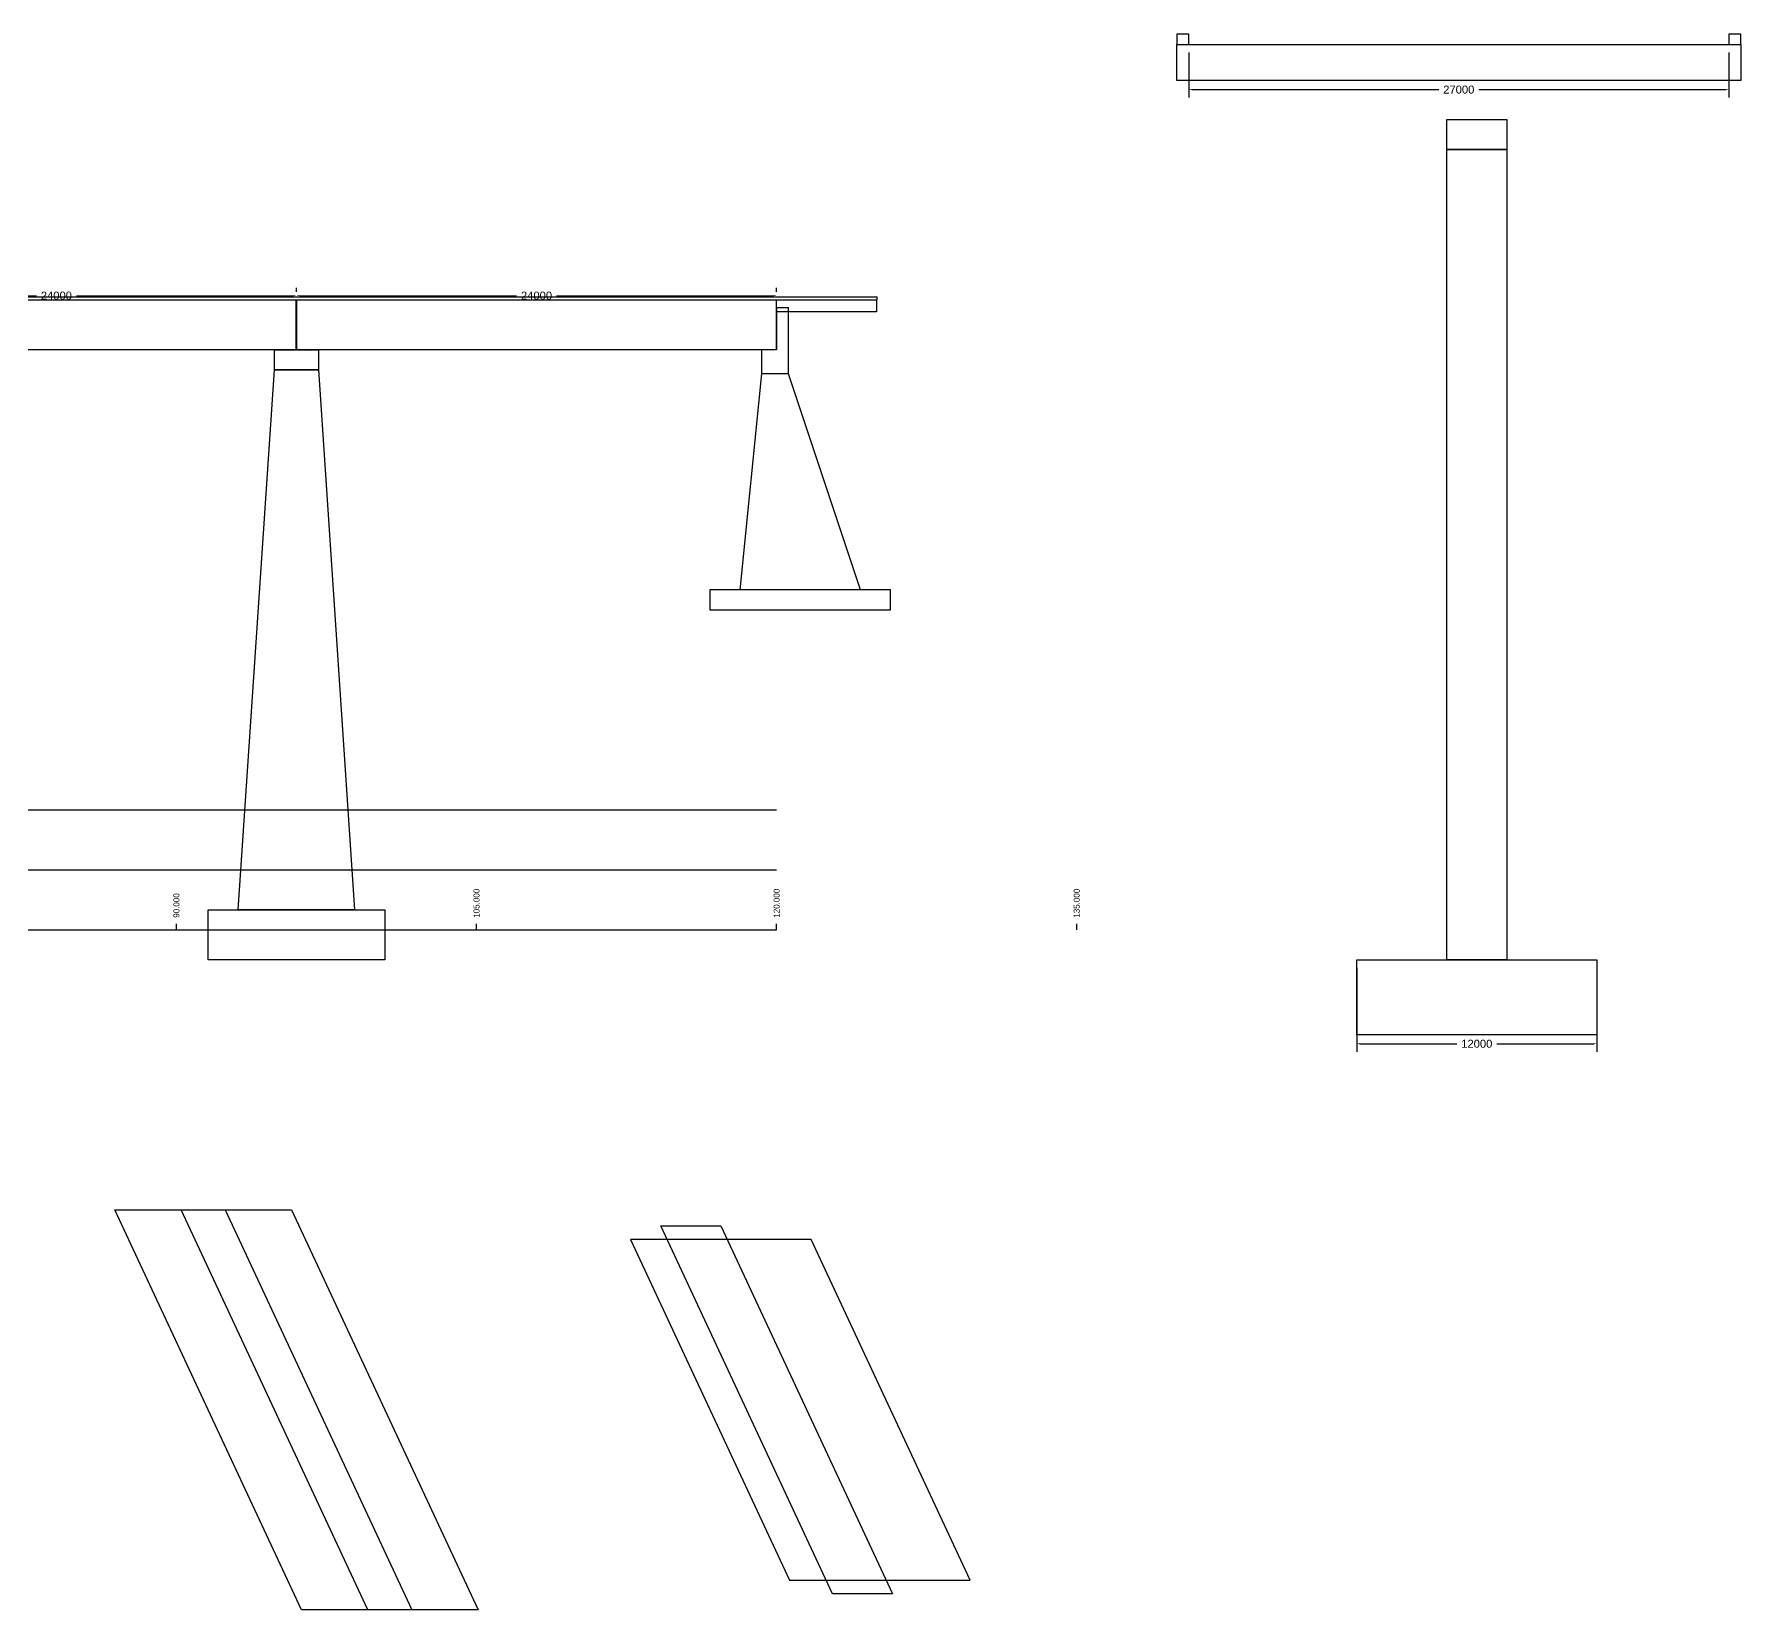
# Model space of a CAD drawing. Header units: metres. Extents: x -12906 to 168200, y -39910 to 38865.
# Drawn here: x 82888 to 168200, y -39910 to 38865 of the extents above; entities that cross this region are included whole.
import ezdxf

# ---------------------------------------------------------------- set-up
doc = ezdxf.new("R2010")
doc.units = ezdxf.units.M
doc.styles.add('Arial', font='Arial.ttf')
doc.dimstyles.new('PMB100', dxfattribs={"dimtxt": 400, "dimasz": 150, "dimexe": 400, "dimexo": 400, "dimtad": 0, "dimtxsty": 'Arial', "dimcen": 2.5, "dimazin": 3, "dimtfac": 1, "dimtdec": 0, "dimtmove": 0, "dimatfit": 3})

msp = doc.modelspace()

# ---------------------------------------------------------------- linework, layer by layer
for p, q in [((-5025, 25740), (125025, 25740)), ((125025, 25590), (125025, 25740)), ((-5025, 25590), (125025, 25590)), ((120600, 21890), (119250, 21890)), ((125700, 11090), (116670, 11090)), ((0, 90), (120000, 90)), ((0, -2910), (120000, -2910)), ((0, -5910), (120000, -5910)), ((90000, -5910), (90000, -5610)), ((105000, -5910), (105000, -5610)), ((120000, -5910), (120000, -5610)), ((135000, -5910), (135000, -5610))]:
    msp.add_line(p, q)
for points in [[(140000, 38340), (140600, 38340), (140600, 38865), (140000, 38865)], [(167600, 38340), (168200, 38340), (168200, 38865), (167600, 38865)], [(140000, 38340), (168200, 38340), (168200, 36540), (140000, 36540)], [(153500, 34590), (156500, 34590), (156500, 33090), (153500, 33090)], [(153500, 33090), (156500, 33090), (156500, -7410), (153500, -7410)], [(72025, 25590), (95975, 25590), (95975, 23090), (72025, 23090), (72025, 25590)], [(96025, 25590), (119975, 25590), (119975, 23090), (96025, 23090), (96025, 25590)], [(120000, 25190), (120000, 23090), (119250, 23090), (119250, 21890), (118170, 11090), (118170, 11090), (116670, 11090), (116670, 10090), (125700, 10090), (125700, 11090), (124200, 11090), (124200, 11090), (120600, 21890), (120600, 25190)], [(120000, 25590), (125000, 25590), (125000, 24990), (120000, 24990), (120000, 25590)], [(94896.623, 23090), (97103.377, 23090), (97103.377, 22090), (94896.623, 22090), (94896.623, 23090)], [(93094.439, -4910), (94896.623, 22090), (97103.377, 22090), (98905.561, -4910), (93094.439, -4910)], [(91586.488, -4910), (100413.512, -4910), (100413.512, -7410), (91586.488, -7410), (91586.488, -4910)], [(149000, -7410), (161000, -7410), (161000, -11160), (149000, -11160)], [(86923.412, -19910), (95750.435, -19910), (105076.588, -39910), (96249.565, -39910)], [(90233.545, -19910), (92440.301, -19910), (101766.455, -39910), (99559.699, -39910)], [(114210.425, -20710.976), (117210.425, -20710.976), (125789.575, -39109.024), (122789.575, -39109.024)], [(112697.408, -21390.698), (120642.592, -38429.302), (129672.592, -38429.302), (121727.408, -21390.698)]]:
    msp.add_lwpolyline(points, close=True)

# ---------------------------------------------------------------- texts
for s, p in [('90.000', (90150, -5310)), ('105.000', (105150, -5310)), ('120.000', (120150, -5310)), ('135.000', (135150, -5310))]:
    msp.add_text(s, height=300, rotation=90).set_placement(p)

# ---------------------------------------------------------------- dimensions: what is measured, and where the dimension line sits
for base, p1, p2 in [((140600, 36090), (140600, 38340), (167600, 38340)), ((72000, 25790), (72000, 25590), (96000, 25590)), ((96000, 25790), (96000, 25590), (120000, 25590)), ((149000, -11610), (149000, -7410), (161000, -7410))]:
    msp.add_linear_dim(base=base, p1=p1, p2=p2, dimstyle='PMB100').render()

doc.saveas('drawing.dxf')
